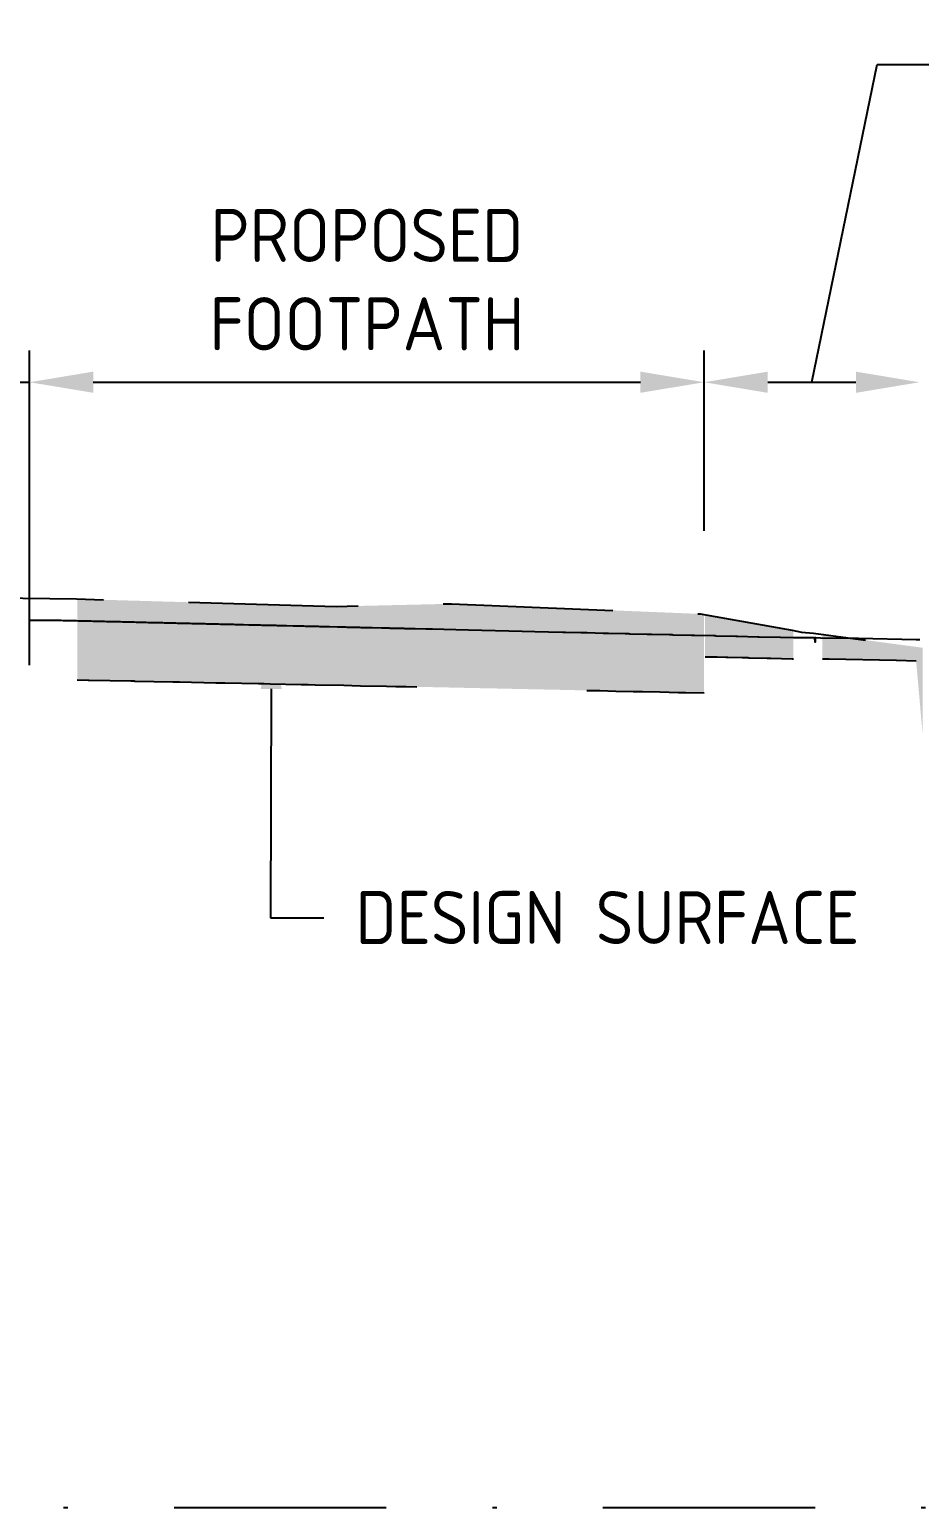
# Model space of a CAD drawing. Header units: metres. Extents: x 507649 to 508899, y 6966965 to 6967377.
# Drawn here: x 508721.4 to 508742.36, y 6967082.79 to 6967117.61 of the extents above; entities that cross this region are included whole.
import ezdxf
from ezdxf import colors
from ezdxf.entities.mleader import LeaderData, LeaderLine
from ezdxf.math import Vec2, Vec3

# ---------------------------------------------------------------- set-up
doc = ezdxf.new("R2010")
doc.units = ezdxf.units.M
doc.header["$PDMODE"] = 1
doc.linetypes.add('DASHDOT', pattern=[10, 5, -2.5, 0, -2.5])
doc.linetypes.add('DASHED2', pattern=[6, 4, -2])
doc.layers.get('DEFPOINTS').update_dxf_attribs({"color": 11})
doc.layers.add('C_CONTOURS_MAJOR_BEW', color=7, linetype='Continuous', true_color=0xa57c00)
for name, color, linetype in [('C_CONTOURS_MAJOR_DESIGN', 255, 'Continuous'), ('C_CONTOURS_MAJOR_EX', 252, 'DASHED2'), ('C_EW_HATCH_CUT', 11, 'Continuous'), ('C_LABELS _ BEL', 10, 'Continuous'), ('C_TEXT_DIMS', 1, 'Continuous'), ('C_TEXT_MLEADER', 1, 'Continuous')]:
    doc.layers.add(name, color=color, linetype=linetype)
doc.styles.add('ISOCP', font='isocp.shx')
doc.dimstyles.new('ISOCP Center', dxfattribs={"dimtxt": 2.5, "dimasz": 3, "dimexe": 1.5, "dimexo": 5, "dimgap": 1.5, "dimtad": 0, "dimzin": 0, "dimdsep": 46, "dimtxsty": 'ISOCP', "dimcen": 1, "dimclrd": 256, "dimclre": 256, "dimclrt": 7, "dimadec": 0, "dimazin": 0, "dimtfac": 1, "dimtmove": 0, "dimatfit": 2, "dimfxl": 1, "dimtolj": 1, "dimtzin": 0, "dimlwd": -1, "dimlwe": -1, "dimarcsym": 0})

# ---------------------------------------------------------------- blocks, each defined once
blk = doc.blocks.new('*D19')
at = {"layer": 'C_TEXT_DIMS', "linetype": 'Continuous', "transparency": 16777216}
for p, q in [((508704.052, 6967104.758), (508704.052, 6967110.051)), ((508702.552, 6967109.301), (508701.052, 6967109.301)), ((508704.052, 6967109.301), (508721.399, 6967109.301)), ((508722.899, 6967109.301), (508724.399, 6967109.301))]:
    blk.add_line(p, q, dxfattribs=at)
at = {"layer": 'C_TEXT_DIMS', "transparency": 16777216}
for points in [[(508702.552, 6967109.551), (508702.552, 6967109.051), (508704.052, 6967109.301)], [(508722.899, 6967109.551), (508722.899, 6967109.051), (508721.399, 6967109.301)]]:
    blk.add_solid(points, dxfattribs=at)
at = {"layer": 'DEFPOINTS', "color": 0, "transparency": 16777216}
for p in [(508721.399, 6967109.301), (508704.052, 6967102.258), (508721.399, 6967100.131)]:
    blk.add_point(p, dxfattribs=at)
at = {"layer": 'C_TEXT_DIMS', "color": 7, "transparency": 16777216, "insert": (508713.539, 6967110.548), "char_height": 1.25, "attachment_point": 5, "style": 'ISOCP'}
blk.add_mtext('\\A1;PROPOSED BUILDING ', dxfattribs=at)
blk = doc.blocks.new('*D35')
at = {"layer": 'C_TEXT_DIMS', "linetype": 'Continuous', "transparency": 16777216}
for p, q in [((508721.399, 6967102.631), (508721.399, 6967110.051)), ((508722.899, 6967109.301), (508735.786, 6967109.301))]:
    blk.add_line(p, q, dxfattribs=at)
at = {"layer": 'C_TEXT_DIMS', "transparency": 16777216}
for points in [[(508722.899, 6967109.551), (508722.899, 6967109.051), (508721.399, 6967109.301)], [(508735.786, 6967109.551), (508735.786, 6967109.051), (508737.286, 6967109.301)]]:
    blk.add_solid(points, dxfattribs=at)
at = {"layer": 'DEFPOINTS', "color": 0, "transparency": 16777216}
for p in [(508737.286, 6967109.301), (508737.286, 6967101.94), (508721.399, 6967100.131)]:
    blk.add_point(p, dxfattribs=at)
at = {"layer": 'C_TEXT_DIMS', "color": 7, "transparency": 16777216, "insert": (508729.343, 6967111.718), "char_height": 1.25, "attachment_point": 5, "style": 'ISOCP'}
blk.add_mtext('\\A1;PROPOSED \\PFOOTPATH', dxfattribs=at)
blk = doc.blocks.new('*D52')
at = {"layer": 'C_TEXT_DIMS', "linetype": 'Continuous', "transparency": 16777216}
for p, q in [((508739.823, 6967109.301), (508741.362, 6967116.792)), ((508741.362, 6967116.792), (508742.862, 6967116.792)), ((508737.286, 6967105.803), (508737.286, 6967110.051)), ((508738.786, 6967109.301), (508740.86, 6967109.301))]:
    blk.add_line(p, q, dxfattribs=at)
at = {"layer": 'C_TEXT_DIMS', "transparency": 16777216}
for points in [[(508738.786, 6967109.551), (508738.786, 6967109.051), (508737.286, 6967109.301)], [(508740.86, 6967109.551), (508740.86, 6967109.051), (508742.36, 6967109.301)]]:
    blk.add_solid(points, dxfattribs=at)
at = {"layer": 'DEFPOINTS', "color": 0, "transparency": 16777216}
for p in [(508742.36, 6967109.301), (508742.36, 6967104.662), (508737.286, 6967103.303)]:
    blk.add_point(p, dxfattribs=at)
at = {"layer": 'C_TEXT_DIMS', "color": 7, "transparency": 16777216, "insert": (508747.862, 6967116.792), "char_height": 1.25, "attachment_point": 5, "style": 'ISOCP'}
blk.add_mtext('\\A1;LANDSCAPE', dxfattribs=at)

msp = doc.modelspace()

# ---------------------------------------------------------------- hatches: boundary and pattern name
at = {"layer": 'C_EW_HATCH_CUT', "linetype": 'Continuous', "lineweight": -3}
for points in [[(508722.524, 6967102.288), (508722.524, 6967104.192), (508728.621, 6967104.017), (508731.34, 6967104.08), (508737.195, 6967103.841), (508737.286, 6967103.825), (508737.286, 6967101.98), (508737.285, 6967101.98), (508736.844, 6967101.99), (508736.683, 6967101.993), (508736.247, 6967102.002), (508735.837, 6967102.011), (508735.612, 6967102.016), (508735.209, 6967102.024), (508734.831, 6967102.033), (508734.542, 6967102.039), (508734.172, 6967102.046), (508733.824, 6967102.054), (508733.472, 6967102.061), (508733.135, 6967102.068), (508732.818, 6967102.075), (508732.403, 6967102.084), (508732.099, 6967102.09), (508731.813, 6967102.096), (508731.334, 6967102.106), (508731.063, 6967102.112), (508730.808, 6967102.117), (508730.265, 6967102.128), (508730.027, 6967102.133), (508729.803, 6967102.138), (508729.197, 6967102.15), (508728.992, 6967102.155), (508728.799, 6967102.159), (508728.129, 6967102.173), (508727.957, 6967102.176), (508727.795, 6967102.18), (508727.062, 6967102.195), (508726.923, 6967102.198), (508726.792, 6967102.2), (508725.995, 6967102.217), (508725.889, 6967102.219), (508725.788, 6967102.221), (508724.929, 6967102.239), (508724.855, 6967102.24), (508724.786, 6967102.242), (508724.773, 6967102.242), (508723.878, 6967102.26), (508723.863, 6967102.261), (508723.822, 6967102.261), (508723.783, 6967102.262), (508722.803, 6967102.282), (508722.798, 6967102.282), (508722.789, 6967102.282), (508722.782, 6967102.283)], [(508737.309, 6967102.834), (508737.309, 6967103.821), (508739.359, 6967103.462), (508739.39, 6967103.456), (508739.39, 6967102.786), (508739.364, 6967102.786), (508739.364, 6967102.786), (508739.364, 6967102.786), (508739.363, 6967102.786), (508739.363, 6967102.786), (508739.363, 6967102.786), (508739.363, 6967102.786), (508739.363, 6967102.786), (508739.363, 6967102.786), (508739.363, 6967102.786), (508739.363, 6967102.786), (508739.363, 6967102.786), (508739.359, 6967102.786), (508738.858, 6967102.798), (508738.857, 6967102.798), (508738.855, 6967102.798), (508738.853, 6967102.798), (508738.852, 6967102.798), (508738.85, 6967102.798), (508738.849, 6967102.798), (508738.847, 6967102.798), (508738.845, 6967102.798), (508738.844, 6967102.798), (508738.842, 6967102.798), (508738.77, 6967102.8), (508738.353, 6967102.81), (508738.35, 6967102.81), (508738.347, 6967102.81), (508738.344, 6967102.81), (508738.34, 6967102.81), (508738.337, 6967102.81), (508738.334, 6967102.81), (508738.331, 6967102.81), (508738.328, 6967102.81), (508738.325, 6967102.811), (508738.321, 6967102.811), (508738.18, 6967102.814), (508737.847, 6967102.822), (508737.843, 6967102.822), (508737.838, 6967102.822), (508737.834, 6967102.822), (508737.829, 6967102.822), (508737.824, 6967102.822), (508737.82, 6967102.822), (508737.815, 6967102.823), (508737.81, 6967102.823), (508737.805, 6967102.823), (508737.801, 6967102.823), (508737.591, 6967102.828), (508737.342, 6967102.834), (508737.336, 6967102.834), (508737.33, 6967102.834), (508737.324, 6967102.834), (508737.318, 6967102.834), (508737.312, 6967102.834)], [(508740.071, 6967102.785), (508740.071, 6967103.36), (508742.279, 6967103.065), (508742.279, 6967102.739), (508741.814, 6967102.749), (508741.814, 6967102.749), (508741.813, 6967102.749), (508740.235, 6967102.782)], [(508742.279, 6967102.739), (508742.279, 6967103.065), (508742.435, 6967103.044), (508742.435, 6967100.986)]]:
    msp.add_hatch(color=11, dxfattribs=at).paths.add_polyline_path(points)

# ---------------------------------------------------------------- linework, layer by layer
at = {"layer": 'C_CONTOURS_MAJOR_BEW', "color": 10, "linetype": 'DASHED2', "lineweight": -3, "ltscale": 2, "flags": 128}
for points in [[(508737.309, 6967102.834), (508737.312, 6967102.834), (508737.318, 6967102.834), (508737.324, 6967102.834), (508737.33, 6967102.834), (508737.336, 6967102.834), (508737.342, 6967102.834), (508737.591, 6967102.828), (508737.801, 6967102.823), (508737.805, 6967102.823), (508737.81, 6967102.823), (508737.815, 6967102.823), (508737.82, 6967102.822), (508737.824, 6967102.822), (508737.829, 6967102.822), (508737.834, 6967102.822), (508737.838, 6967102.822), (508737.843, 6967102.822), (508737.847, 6967102.822), (508738.18, 6967102.814), (508738.321, 6967102.811), (508738.325, 6967102.811), (508738.328, 6967102.81), (508738.331, 6967102.81), (508738.334, 6967102.81), (508738.337, 6967102.81), (508738.34, 6967102.81), (508738.344, 6967102.81), (508738.347, 6967102.81), (508738.35, 6967102.81), (508738.353, 6967102.81), (508738.77, 6967102.8), (508738.842, 6967102.798), (508738.844, 6967102.798), (508738.845, 6967102.798), (508738.847, 6967102.798), (508738.849, 6967102.798), (508738.85, 6967102.798), (508738.852, 6967102.798), (508738.853, 6967102.798), (508738.855, 6967102.798), (508738.857, 6967102.798), (508738.858, 6967102.798), (508739.359, 6967102.786), (508739.363, 6967102.786), (508739.363, 6967102.786), (508739.363, 6967102.786), (508739.363, 6967102.786), (508739.363, 6967102.786), (508739.363, 6967102.786), (508739.363, 6967102.786), (508739.363, 6967102.786), (508739.363, 6967102.786), (508739.364, 6967102.786), (508739.364, 6967102.786), (508739.364, 6967102.786), (508739.39, 6967102.786)], [(508740.071, 6967102.785), (508740.235, 6967102.782), (508741.813, 6967102.749), (508741.814, 6967102.749), (508741.814, 6967102.749), (508742.279, 6967102.739)], [(508722.524, 6967102.288), (508722.782, 6967102.283), (508722.789, 6967102.282), (508722.798, 6967102.282), (508722.803, 6967102.282), (508723.783, 6967102.262), (508723.822, 6967102.261), (508723.863, 6967102.261), (508723.878, 6967102.26), (508724.773, 6967102.242), (508724.786, 6967102.242), (508724.855, 6967102.24), (508724.929, 6967102.239), (508725.788, 6967102.221), (508725.889, 6967102.219), (508725.995, 6967102.217), (508726.792, 6967102.2), (508726.923, 6967102.198), (508727.062, 6967102.195), (508727.795, 6967102.18), (508727.957, 6967102.176), (508728.129, 6967102.173), (508728.799, 6967102.159), (508728.992, 6967102.155), (508729.197, 6967102.15), (508729.803, 6967102.138), (508730.027, 6967102.133), (508730.265, 6967102.128), (508730.808, 6967102.117), (508731.063, 6967102.112), (508731.334, 6967102.106), (508731.813, 6967102.096), (508732.099, 6967102.09), (508732.403, 6967102.084), (508732.818, 6967102.075), (508733.135, 6967102.068), (508733.472, 6967102.061), (508733.824, 6967102.054), (508734.172, 6967102.046), (508734.542, 6967102.039), (508734.831, 6967102.033), (508735.209, 6967102.024), (508735.612, 6967102.016), (508735.837, 6967102.011), (508736.247, 6967102.002), (508736.683, 6967101.993), (508736.844, 6967101.99), (508737.285, 6967101.98), (508737.286, 6967101.98)]]:
    msp.add_lwpolyline(points, dxfattribs=at)
at = {"layer": 'C_CONTOURS_MAJOR_DESIGN', "color": 4, "linetype": 'Continuous', "lineweight": -3, "ltscale": 2, "flags": 128}
msp.add_lwpolyline([(508721.38, 6967103.698), (508721.424, 6967103.698), (508721.512, 6967103.697), (508721.553, 6967103.697), (508721.595, 6967103.696), (508721.638, 6967103.696), (508721.683, 6967103.695), (508721.728, 6967103.695), (508721.774, 6967103.694), (508721.821, 6967103.694), (508721.87, 6967103.693), (508721.92, 6967103.693), (508721.97, 6967103.692), (508721.998, 6967103.692), (508722.045, 6967103.692), (508722.093, 6967103.691), (508722.142, 6967103.691), (508722.192, 6967103.69), (508722.228, 6967103.69), (508722.243, 6967103.689), (508722.293, 6967103.688), (508722.344, 6967103.687), (508722.394, 6967103.686), (508722.399, 6967103.686), (508722.45, 6967103.684), (508722.502, 6967103.683), (508722.552, 6967103.682), (508722.603, 6967103.681), (508722.653, 6967103.68), (508722.703, 6967103.679), (508722.752, 6967103.677), (508722.802, 6967103.676), (508722.851, 6967103.675), (508722.899, 6967103.674), (508722.92, 6967103.673), (508722.97, 6967103.672), (508723.019, 6967103.671), (508723.068, 6967103.67), (508723.117, 6967103.669), (508723.166, 6967103.668), (508723.214, 6967103.666), (508723.262, 6967103.665), (508723.31, 6967103.664), (508723.358, 6967103.663), (508723.405, 6967103.662), (508723.44, 6967103.661), (508723.489, 6967103.66), (508723.537, 6967103.659), (508723.584, 6967103.658), (508723.632, 6967103.657), (508723.679, 6967103.656), (508723.726, 6967103.654), (508723.772, 6967103.653), (508723.818, 6967103.652), (508723.864, 6967103.651), (508723.91, 6967103.65), (508723.961, 6967103.649), (508724.008, 6967103.648), (508724.054, 6967103.647), (508724.1, 6967103.646), (508724.146, 6967103.645), (508724.192, 6967103.643), (508724.237, 6967103.642), (508724.282, 6967103.641), (508724.327, 6967103.64), (508724.371, 6967103.639), (508724.416, 6967103.638), (508724.482, 6967103.637), (508724.527, 6967103.636), (508724.572, 6967103.635), (508724.616, 6967103.633), (508724.661, 6967103.632), (508724.705, 6967103.631), (508724.749, 6967103.63), (508724.792, 6967103.629), (508724.835, 6967103.628), (508724.878, 6967103.627), (508724.921, 6967103.626), (508725.003, 6967103.624), (508725.046, 6967103.623), (508725.09, 6967103.622), (508725.133, 6967103.621), (508725.175, 6967103.62), (508725.218, 6967103.619), (508725.26, 6967103.618), (508725.302, 6967103.617), (508725.344, 6967103.616), (508725.385, 6967103.615), (508725.426, 6967103.614), (508725.524, 6967103.612), (508725.566, 6967103.611), (508725.607, 6967103.61), (508725.649, 6967103.609), (508725.69, 6967103.608), (508725.731, 6967103.607), (508725.772, 6967103.606), (508725.812, 6967103.605), (508725.852, 6967103.604), (508725.892, 6967103.603), (508725.932, 6967103.602), (508726.044, 6967103.6), (508726.085, 6967103.599), (508726.125, 6967103.598), (508726.165, 6967103.597), (508726.205, 6967103.596), (508726.244, 6967103.595), (508726.283, 6967103.594), (508726.322, 6967103.593), (508726.361, 6967103.592), (508726.399, 6967103.591), (508726.438, 6967103.591), (508726.565, 6967103.588), (508726.604, 6967103.587), (508726.643, 6967103.586), (508726.681, 6967103.585), (508726.719, 6967103.584), (508726.757, 6967103.583), (508726.795, 6967103.582), (508726.832, 6967103.581), (508726.869, 6967103.58), (508726.906, 6967103.58), (508726.943, 6967103.579), (508727.086, 6967103.575), (508727.124, 6967103.574), (508727.161, 6967103.574), (508727.197, 6967103.573), (508727.234, 6967103.572), (508727.27, 6967103.571), (508727.306, 6967103.57), (508727.342, 6967103.569), (508727.378, 6967103.568), (508727.413, 6967103.568), (508727.449, 6967103.567), (508727.607, 6967103.563), (508727.643, 6967103.562), (508727.678, 6967103.561), (508727.714, 6967103.561), (508727.749, 6967103.56), (508727.783, 6967103.559), (508727.818, 6967103.558), (508727.852, 6967103.557), (508727.887, 6967103.556), (508727.921, 6967103.556), (508727.954, 6967103.555), (508728.128, 6967103.551), (508728.162, 6967103.55), (508728.196, 6967103.549), (508728.23, 6967103.548), (508728.263, 6967103.548), (508728.297, 6967103.547), (508728.33, 6967103.546), (508728.363, 6967103.545), (508728.395, 6967103.544), (508728.428, 6967103.544), (508728.46, 6967103.543), (508728.649, 6967103.538), (508728.682, 6967103.538), (508728.714, 6967103.537), (508728.746, 6967103.536), (508728.778, 6967103.535), (508728.81, 6967103.535), (508728.841, 6967103.534), (508728.873, 6967103.533), (508728.904, 6967103.532), (508728.935, 6967103.532), (508728.966, 6967103.531), (508729.17, 6967103.526), (508729.201, 6967103.525), (508729.232, 6967103.525), (508729.263, 6967103.524), (508729.293, 6967103.523), (508729.323, 6967103.523), (508729.353, 6967103.522), (508729.383, 6967103.521), (508729.413, 6967103.521), (508729.442, 6967103.52), (508729.471, 6967103.519), (508729.691, 6967103.514), (508729.721, 6967103.513), (508729.75, 6967103.513), (508729.779, 6967103.512), (508729.808, 6967103.511), (508729.836, 6967103.511), (508729.865, 6967103.51), (508729.893, 6967103.509), (508729.921, 6967103.509), (508729.949, 6967103.508), (508729.977, 6967103.507), (508730.213, 6967103.502), (508730.24, 6967103.501), (508730.268, 6967103.5), (508730.295, 6967103.5), (508730.323, 6967103.499), (508730.35, 6967103.498), (508730.377, 6967103.498), (508730.403, 6967103.497), (508730.43, 6967103.497), (508730.457, 6967103.496), (508730.483, 6967103.495), (508730.734, 6967103.489), (508730.76, 6967103.489), (508730.786, 6967103.488), (508730.812, 6967103.488), (508730.838, 6967103.487), (508730.863, 6967103.486), (508730.889, 6967103.486), (508731.155, 6967103.479), (508731.438, 6967103.473), (508731.74, 6967103.466), (508732.997, 6967103.436), (508733.3, 6967103.429), (508733.621, 6967103.421), (508733.961, 6967103.413), (508733.977, 6967103.413), (508733.993, 6967103.413), (508734.009, 6967103.412), (508734.025, 6967103.412), (508734.384, 6967103.403), (508734.399, 6967103.403), (508734.414, 6967103.403), (508734.429, 6967103.402), (508734.444, 6967103.402), (508734.459, 6967103.402), (508734.473, 6967103.401), (508734.488, 6967103.401), (508734.502, 6967103.401), (508734.517, 6967103.4), (508734.531, 6967103.4), (508734.905, 6967103.391), (508734.919, 6967103.391), (508734.932, 6967103.39), (508734.946, 6967103.39), (508734.959, 6967103.39), (508734.972, 6967103.39), (508734.985, 6967103.389), (508734.998, 6967103.389), (508735.011, 6967103.389), (508735.024, 6967103.388), (508735.037, 6967103.388), (508735.426, 6967103.379), (508735.438, 6967103.379), (508735.45, 6967103.378), (508735.462, 6967103.378), (508735.474, 6967103.378), (508735.486, 6967103.377), (508735.497, 6967103.377), (508735.509, 6967103.377), (508735.52, 6967103.377), (508735.532, 6967103.376), (508735.543, 6967103.376), (508735.948, 6967103.367), (508735.958, 6967103.366), (508735.969, 6967103.366), (508735.979, 6967103.366), (508735.989, 6967103.366), (508735.999, 6967103.365), (508736.009, 6967103.365), (508736.02, 6967103.365), (508736.029, 6967103.365), (508736.039, 6967103.364), (508736.049, 6967103.364), (508736.469, 6967103.354), (508736.478, 6967103.354), (508736.487, 6967103.354), (508736.496, 6967103.354), (508736.504, 6967103.353), (508736.513, 6967103.353), (508736.522, 6967103.353), (508736.53, 6967103.353), (508736.539, 6967103.353), (508736.547, 6967103.352), (508736.555, 6967103.352), (508736.991, 6967103.342), (508736.998, 6967103.342), (508737.005, 6967103.342), (508737.012, 6967103.341), (508737.02, 6967103.341), (508737.027, 6967103.341), (508737.034, 6967103.341), (508737.041, 6967103.341), (508737.048, 6967103.341), (508737.055, 6967103.34), (508737.061, 6967103.34), (508737.512, 6967103.33), (508737.518, 6967103.33), (508737.524, 6967103.329), (508737.529, 6967103.329), (508737.535, 6967103.329), (508737.54, 6967103.329), (508737.546, 6967103.329), (508737.551, 6967103.329), (508737.557, 6967103.329), (508737.562, 6967103.328), (508737.568, 6967103.328), (508738.034, 6967103.317), (508738.038, 6967103.317), (508738.042, 6967103.317), (508738.046, 6967103.317), (508738.05, 6967103.317), (508738.054, 6967103.317), (508738.058, 6967103.317), (508738.062, 6967103.317), (508738.066, 6967103.317), (508738.07, 6967103.317), (508738.074, 6967103.316), (508738.555, 6967103.305), (508738.558, 6967103.305), (508738.56, 6967103.305), (508738.563, 6967103.305), (508738.565, 6967103.305), (508738.568, 6967103.305), (508738.57, 6967103.305), (508738.573, 6967103.305), (508738.575, 6967103.305), (508738.577, 6967103.305), (508738.58, 6967103.305), (508739.077, 6967103.293), (508739.078, 6967103.293), (508739.079, 6967103.293), (508739.08, 6967103.293), (508739.081, 6967103.293), (508739.081, 6967103.293), (508739.082, 6967103.293), (508739.083, 6967103.293), (508739.084, 6967103.293), (508739.085, 6967103.293), (508739.086, 6967103.293), (508739.39, 6967103.286), (508739.595, 6967103.286), (508739.88, 6967103.286), (508739.897, 6967103.213), (508739.9, 6967103.199), (508739.905, 6967103.179), (508739.908, 6967103.232), (508739.909, 6967103.25), (508739.911, 6967103.285), (508739.914, 6967103.285), (508740.024, 6967103.278), (508740.926, 6967103.268), (508742.281, 6967103.239), (508742.367, 6967103.238)], dxfattribs=at)
at = {"layer": 'C_CONTOURS_MAJOR_EX', "color": 252, "linetype": 'DASHED2', "lineweight": -3, "flags": 128}
msp.add_lwpolyline([(508629.582, 6967101.348), (508629.582, 6967101.348), (508629.585, 6967101.348), (508629.588, 6967101.348), (508629.802, 6967101.623), (508630.053, 6967101.942), (508631.26, 6967102.182), (508631.398, 6967102.229), (508632.221, 6967102.428), (508636.36, 6967102.966), (508638.374, 6967102.927), (508642.352, 6967102.914), (508644.035, 6967102.928), (508646.242, 6967102.974), (508650.602, 6967103.034), (508654.68, 6967103.054), (508662.848, 6967103.61), (508664.742, 6967103.684), (508669.921, 6967103.94), (508672.421, 6967103.987), (508673.295, 6967104.004), (508680.836, 6967103.973), (508683.854, 6967104.041), (508689.302, 6967104.18), (508692.841, 6967104.167), (508697.065, 6967104.144), (508702.39, 6967104.433), (508705.402, 6967104.586), (508706.13, 6967104.495), (508711.796, 6967104.177), (508715.214, 6967104.153), (508719.51, 6967104.232), (508722.504, 6967104.193), (508728.621, 6967104.017), (508731.34, 6967104.08), (508737.195, 6967103.841), (508739.359, 6967103.462), (508739.58, 6967103.415), (508739.86, 6967103.388), (508746.037, 6967102.563), (508748.601, 6967102.533), (508755.656, 6967102.629), (508761.124, 6967102.707), (508764.262, 6967102.815), (508771.379, 6967102.466), (508775.777, 6967102.391), (508779.076, 6967102.497), (508785.388, 6967103.026), (508789.86, 6967103.22), (508795.664, 6967103.601), (508797.521, 6967103.624)], dxfattribs=at)
at = {"layer": 'C_LABELS _ BEL', "color": 7, "linetype": 'DASHDOT', "lineweight": -3}
msp.add_line((508623.801, 6967082.786), (508804.276, 6967082.786), dxfattribs=at)

# ---------------------------------------------------------------- dimensions: what is measured, and where the dimension line sits
at = {"layer": 'C_TEXT_DIMS'}
for base, p1, p2, text, picture, middle in [((508742.36, 6967109.301), (508737.286, 6967103.303), (508742.36, 6967104.662), 'LANDSCAPE', '*D52', (508743.612, 6967116.792)), ((508721.399, 6967109.301), (508704.052, 6967102.258), (508721.399, 6967100.131), 'PROPOSED BUILDING ', '*D19', (508713.539, 6967110.548))]:
    dim = msp.add_linear_dim(base=base, p1=p1, p2=p2, text=text, dimstyle='ISOCP Center', override={"dimscale": 0, "dimsah": 1, "dimse2": 1, "dimtmove": 1}, dxfattribs=at)
    dim.commit()
    dim.dimension.update_dxf_attribs({"geometry": picture, "text_midpoint": middle, "dimtype": 128})
dim = msp.add_linear_dim(base=(508737.286, 6967109.301), p1=(508721.399, 6967100.131), p2=(508737.286, 6967101.94), text='PROPOSED \\PFOOTPATH', dimstyle='ISOCP Center', override={"dimscale": 0, "dimtad": 1, "dimsah": 1, "dimse2": 1, "dimtmove": 1}, dxfattribs=at)
dim.commit()
dim.dimension.update_dxf_attribs({"geometry": '*D35', "text_midpoint": (508729.343, 6967111.718)})

# ---------------------------------------------------------------- leaders
at = {"layer": 'C_TEXT_MLEADER'}
ml = msp.add_multileader_mtext('Standard', dxfattribs=at)
ml.set_content('DESIGN SURFACE', color=7, style='ISOCP')
ml.set_leader_properties(color=256, linetype='Continuous', lineweight=-1)
ml.build(insert=Vec2(0, 0))
ml.multileader.update_dxf_attribs({"text_right_attachment_type": 3, "dogleg_length": 2.5, "arrow_head_size": 1.5, "scale": 0.5})
ctx = ml.context
ctx.base_point, ctx.scale, ctx.char_height, ctx.arrow_head_size, ctx.landing_gap_size, ctx.plane_origin = Vec3(508728.327, 6967096.682), 0.5, 1.25, 1.5, 0.75, Vec3(508722.928, 6967104.53)
ctx.right_attachment = 3
notes = []
notes.append((ctx, [(0, (1, 1, 0), (508727.077, 6967096.682), (1, 0), 1.25, [(0, [(508727.095, 6967103.575)], 0, [])])]))
ctx.mtext.insert, ctx.mtext.flow_direction = Vec3(508729.077, 6967097.312), 5
for ctx, leaders in notes:
    for number, flags, end, landing, length, lines in leaders:
        leader = LeaderData()
        leader.index, (leader.has_last_leader_line, leader.has_dogleg_vector, leader.attachment_direction) = number, flags
        leader.last_leader_point, leader.dogleg_vector, leader.dogleg_length = Vec3(end), Vec3(landing), length
        for number, points, colour, breaks in lines:
            line = LeaderLine()
            line.index, line.vertices, line.color, line.breaks = number, Vec3.list(points), colors.encode_raw_color(colour), breaks
            leader.lines.append(line)
        ctx.leaders.append(leader)

doc.saveas('drawing.dxf')
